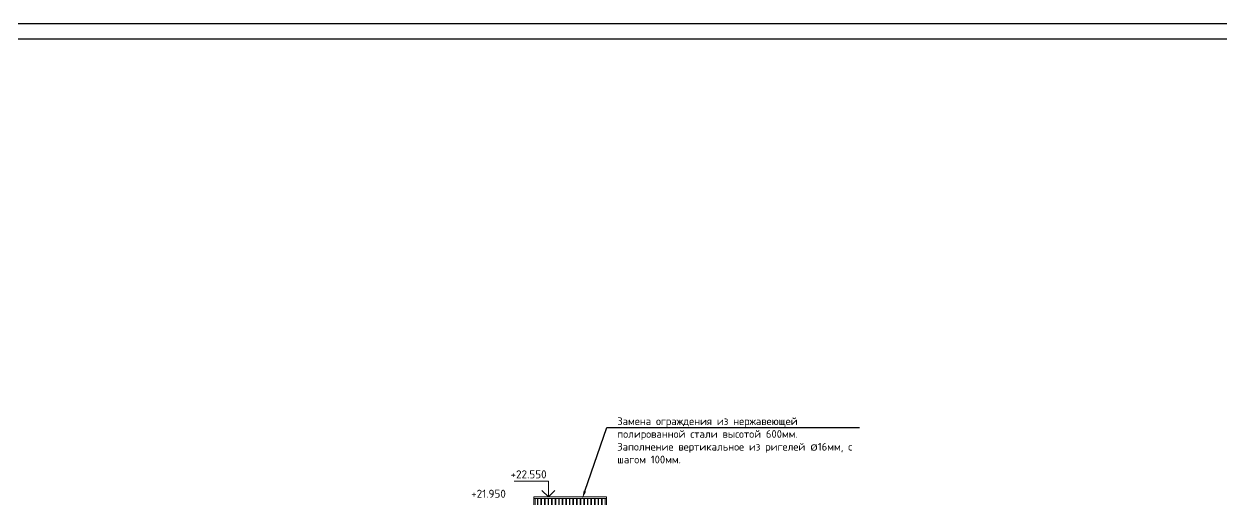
# Model space of a CAD drawing. Header units: millimetres. Extents: x -136099598 to 9192475, y 0 to 779331.
# Drawn here: x -69466 to -30419, y 311034 to 326529 of the extents above; entities that cross this region are included whole.
import ezdxf
from ezdxf import colors
from ezdxf.entities.mleader import LeaderData, LeaderLine
from ezdxf.math import Vec2, Vec3

# ---------------------------------------------------------------- set-up
doc = ezdxf.new("R2010")
doc.units = ezdxf.units.MM
doc.header["$MEASUREMENT"] = 0
doc.layers.get('0').update_dxf_attribs({"color": 250, "lineweight": 9})
doc.layers.add('_RAMKA', color=7, linetype='Continuous')
doc.layers.add('PDF _0', color=7, linetype='Continuous')
doc.layers.add('АР-Выноски', color=5, linetype='Continuous', lineweight=5)
doc.layers.add('Ограждение', color=250, linetype='Continuous', lineweight=9)
doc.styles.add('ICOCPEUR', font='isocpeur.ttf')
doc.styles.add('PDF ISOCPEUR', font='isocpeur.ttf')

# ---------------------------------------------------------------- blocks, each defined once
blk = doc.blocks.new('A$Cc63c4c15')
at = {"ltscale": 150}
blk.add_line((2360, 550), (2360, 600), dxfattribs=at)
at = {"layer": 'Ограждение'}
for points in [[(2360, 600), (0, 601)], [(0, 550), (0, 600)], [(2360, 550), (0, 550)], [(38, 0), (38, 550), (0, 550), (0, 0), (38, 0)], [(111, 125), (111, 550)], [(127, 550), (127, 125), (127, 125)], [(227, 125), (227, 550)], [(243, 550), (243, 125), (243, 125)], [(343, 125), (343, 550)], [(359, 550), (359, 125), (359, 125)], [(459, 125), (459, 550)], [(475, 550), (475, 125), (475, 125)], [(575, 125), (575, 550)], [(591, 550), (591, 125), (591, 125)], [(691, 125), (691, 550)], [(707, 550), (707, 125), (707, 125)], [(807, 125), (807, 550)], [(823, 550), (823, 125), (823, 125)], [(923, 125), (923, 550)], [(939, 550), (939, 125), (939, 125)], [(1039, 125), (1039, 550)], [(1055, 550), (1055, 125), (1055, 125)], [(1155, 125), (1155, 550)], [(1171, 550), (1171, 125), (1171, 125)], [(1271, 125), (1271, 550)], [(1287, 550), (1287, 125), (1287, 125)], [(1387, 125), (1387, 550)], [(1403, 550), (1403, 125), (1403, 125)], [(1510, 126), (1510, 551)], [(1526, 551), (1526, 126), (1526, 126)], [(1626, 126), (1626, 551)], [(1642, 551), (1642, 126), (1642, 126)], [(1742, 126), (1742, 551)], [(1758, 551), (1758, 126), (1758, 126)], [(1858, 126), (1858, 551)], [(1874, 551), (1874, 126), (1874, 126)], [(1974, 125), (1974, 550)], [(1990, 550), (1990, 125), (1990, 125)], [(2090, 125), (2090, 550)], [(2106, 550), (2106, 125), (2106, 125)], [(2206, 125), (2206, 549)], [(2222, 549), (2222, 125), (2222, 125)], [(2360, 0), (2360, 550), (2322, 550), (2322, 0), (2360, 0)], [(2322, 100), (38, 100), (38, 125), (2322, 125)]]:
    blk.add_lwpolyline(points, dxfattribs=at)

msp = doc.modelspace()

# ---------------------------------------------------------------- linework, layer by layer
at = {"ltscale": 150}
msp.add_line((-51402, 311104.3), (-51965.5, 311104.3), dxfattribs=at)
at = {"layer": '_RAMKA', "ltscale": 100}
for points in [[(-9566.1, 242529), (-9566.1, 326529), (-128366.1, 326529), (-128366.1, 242529)], [(-10066.1, 243029), (-10066.1, 326029), (-126366.1, 326029), (-126366.1, 243029)]]:
    msp.add_lwpolyline(points, close=True, dxfattribs=at)
at = {"layer": 'PDF _0', "lineweight": 0}
msp.add_lwpolyline([(-53476.8, 311614.5), (-52361.1, 311614.5), (-52361.1, 311104.6), (-52147.7, 311313.5), (-52361.1, 311104.6), (-52570, 311313.5)], dxfattribs=at)

# ---------------------------------------------------------------- block references
at = {"ltscale": 150}
msp.add_blockref('A$Cc63c4c15', (-52829.2, 310503.6), dxfattribs=at)

# ---------------------------------------------------------------- texts
at = {"layer": 'PDF _0', "color": 18, "lineweight": 0, "true_color": 0x000000, "char_height": 262.49, "attachment_point": 9, "rotation": 0.00261, "style": 'PDF ISOCPEUR'}
for s, insert in [('+22.550', (-52417.3, 311708.8, 0)), ('+21.950', (-53747.3, 311076, -0.3))]:
    msp.add_mtext(s, dxfattribs=dict(at, insert=insert))

# ---------------------------------------------------------------- leaders
at = {"layer": 'АР-Выноски'}
ml = msp.add_multileader_mtext('Standard', dxfattribs=at)
ml.set_content('\\A1;Замена ограждения из нержавеющей полированной стали высотой 600мм. Заполнение вертикальное из ригелей {\\fISOCTEUR|b0|i0|c204|p49;ø}16мм, с шагом 100мм.  ', color=256, style='ICOCPEUR')
ml.set_leader_properties()
ml.build(insert=Vec2(0, 0))
ml.multileader.update_dxf_attribs({"text_left_attachment_type": 6, "text_right_attachment_type": 6, "dogleg_length": 100, "arrow_head_size": 250})
ctx = ml.context
ctx.base_point, ctx.char_height, ctx.arrow_head_size, ctx.landing_gap_size, ctx.plane_origin = Vec3(-50139.2, 313373.2), 250, 250, 25, Vec3(-56777.6, 297241.3)
ctx.left_attachment, ctx.right_attachment = 6, 6
notes = []
notes.append((ctx, [(1, (1, 1, 0), (-50448.3, 313373.2), (1, 0), 309.1, [(1, [(-51252.1, 311054.7)], 0, [])])]))
ctx.mtext.insert, ctx.mtext.width, ctx.mtext.defined_height, ctx.mtext.flow_direction = Vec3(-50114.2, 313698.2), 7824.767, 1601.7, 5
for ctx, leaders in notes:
    for number, flags, end, landing, length, lines in leaders:
        leader = LeaderData()
        leader.index, (leader.has_last_leader_line, leader.has_dogleg_vector, leader.attachment_direction) = number, flags
        leader.last_leader_point, leader.dogleg_vector, leader.dogleg_length = Vec3(end), Vec3(landing), length
        for number, points, colour, breaks in lines:
            line = LeaderLine()
            line.index, line.vertices, line.color, line.breaks = number, Vec3.list(points), colors.encode_raw_color(colour), breaks
            leader.lines.append(line)
        ctx.leaders.append(leader)

doc.saveas('drawing.dxf')
